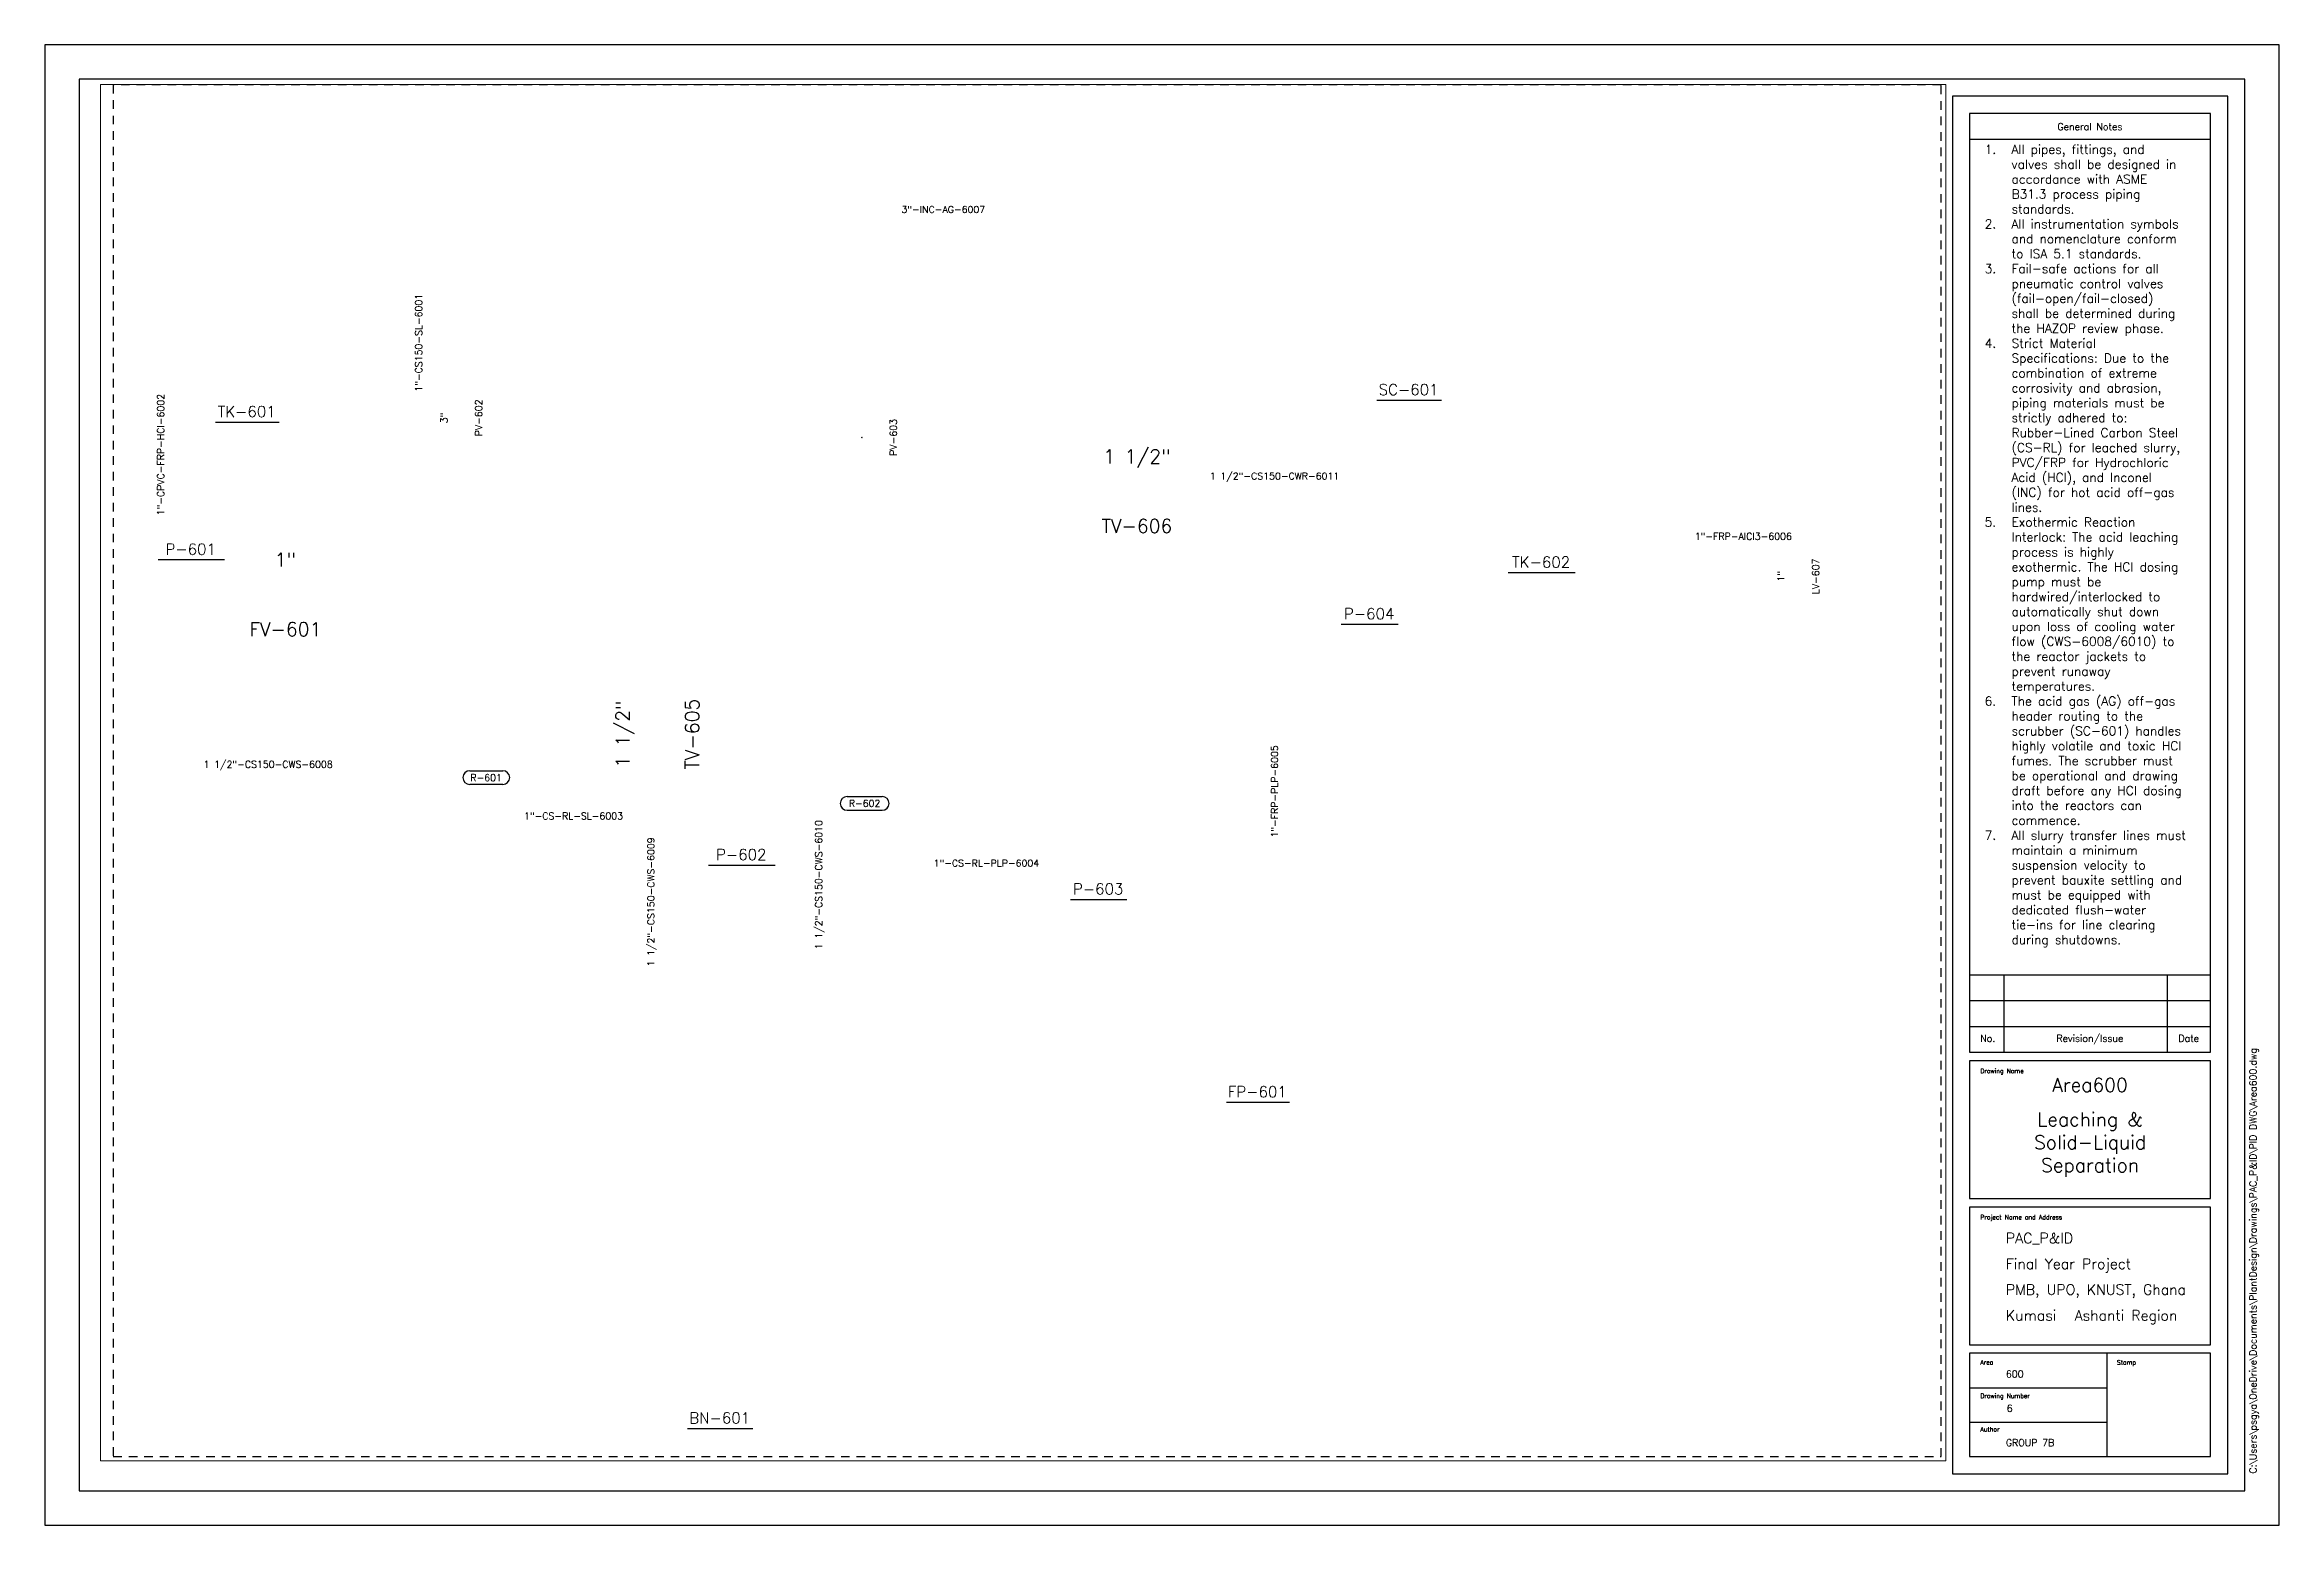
# Paper-space layout 'PID ANSI D Title Block' of a CAD drawing. Header units: inches. Extents: x 0 to 32.5, y 0 to 21.5.
# The model-space entities are those that its viewports show. They can reach past a viewport. Long polylines and large blocks are cut down to what shows.
import ezdxf
from ezdxf.enums import TextEntityAlignment as Align

# ---------------------------------------------------------------- set-up
doc = ezdxf.new("R2010")
doc.units = ezdxf.units.IN
doc.header["$MEASUREMENT"] = 0
doc.linetypes.add('HIDDEN2', pattern=[0.1875, 0.125, -0.0625])
doc.layers.get('0').update_dxf_attribs({"color": 250})
doc.layers.add('no plot', color=41, linetype='HIDDEN2', plot=False)
doc.layers.add('Text', color=7, linetype='Continuous')
doc.layers.add('Title Block', color=7, linetype='Continuous')
doc.styles.add('Roman', font='romans')
doc.styles.get("Standard").update_dxf_attribs({"font": 'romans.shx', "height": 0.1})

# ---------------------------------------------------------------- blocks, each defined once
blk = doc.blocks.new('PID ANSI D titleblock')
for p, q in [((32.473, 21.518), (0, 21.518)), ((0, 21.518), (0, 0)), ((32.473, 0), (32.473, 21.518)), ((31.973, 21.018), (0.5, 21.018)), ((0.5, 21.018), (0.5, 0.5)), ((31.973, 0.5), (31.973, 21.018)), ((31.723, 20.768), (27.723, 20.768)), ((27.723, 20.768), (27.723, 0.75)), ((31.473, 20.518), (27.973, 20.518)), ((27.973, 20.518), (27.973, 6.875)), ((31.473, 6.875), (31.473, 20.518)), ((31.723, 0.75), (31.723, 20.768)), ((27.973, 20.143), (31.473, 20.143)), ((27.973, 8), (31.473, 8)), ((28.473, 6.875), (28.473, 8)), ((30.848, 6.875), (30.848, 8)), ((27.973, 7.625), (31.473, 7.625)), ((27.973, 7.25), (31.473, 7.25)), ((27.973, 6.875), (31.473, 6.875)), ((31.473, 6.75), (27.973, 6.75)), ((27.973, 6.75), (27.973, 4.75)), ((31.473, 4.75), (31.473, 6.75)), ((27.973, 4.75), (31.473, 4.75)), ((31.473, 4.625), (27.973, 4.625)), ((27.973, 4.625), (27.973, 2.625)), ((31.473, 2.625), (31.473, 4.625)), ((27.973, 2.625), (31.473, 2.625)), ((31.473, 2.5), (27.973, 2.5)), ((27.973, 2.5), (27.973, 1)), ((29.973, 1), (29.973, 2.5)), ((31.473, 1), (31.473, 2.5)), ((27.973, 2), (29.973, 2)), ((27.973, 1.5), (29.973, 1.5)), ((27.973, 1), (31.473, 1)), ((27.723, 0.75), (31.723, 0.75)), ((0.5, 0.5), (31.973, 0.5)), ((0, 0), (32.473, 0))]:
    blk.add_line(p, q)
at = {"style": 'Roman'}
for s, p in [('General Notes', (29.721, 20.326)), ('Revision/Issue', (29.721, 7.078)), ('No.', (28.237, 7.078)), ('Date', (31.157, 7.078))]:
    blk.add_text(s, height=0.1, dxfattribs=at).set_placement(p, align=Align.MIDDLE_CENTER)
for s, p in [('Drawing Name', (28.129, 6.571)), ('Project Name and Address', (28.129, 4.446)), ('Area', (28.129, 2.335)), ('Stamp', (30.113, 2.335)), ('Drawing Number', (28.129, 1.849)), ('Author', (28.129, 1.363))]:
    blk.add_text(s, height=0.065, dxfattribs=at).set_placement(p)
blk = doc.blocks.new('*U7')
at = {"color": 0, "linetype": 'ByBlock', "lineweight": -2}
for p, q in [((-0.259, 0.093), (-0.021, 0.093)), ((-0.021, 0.093), (0.222, 0.093)), ((0.222, -0.108), (-0.259, -0.108))]:
    blk.add_line(p, q, dxfattribs=at)
for centre, start, end in [((-0.259, -0.007), 90, 270), ((0.222, -0.007), 270, 90)]:
    blk.add_arc(centre, 0.1, start, end, dxfattribs=at)
blk.add_attdef('#(TargetObject.Tag)', text='', height=0.1, dxfattribs=at).set_placement((-0.02, -0.057), align=Align.CENTER)
blk = doc.blocks.new('*U8')
at = {"color": 0, "linetype": 'ByBlock', "lineweight": -2}
for p, q in [((-0.275, 0.093), (-0.021, 0.093)), ((-0.021, 0.093), (0.237, 0.093)), ((0.237, -0.108), (-0.275, -0.108))]:
    blk.add_line(p, q, dxfattribs=at)
for centre, start, end in [((-0.275, -0.007), 90, 270), ((0.237, -0.007), 270, 90)]:
    blk.add_arc(centre, 0.1, start, end, dxfattribs=at)
blk.add_attdef('#(TargetObject.Tag)', text='', height=0.1, dxfattribs=at).set_placement((-0.02, -0.057), align=Align.CENTER)
blk = doc.blocks.new('*U89')
at = {"color": 0, "linetype": 'ByBlock', "lineweight": -3}
blk.add_line((-0.475, -0.152), (0.491, -0.152), dxfattribs=at)
at = {"color": 0, "linetype": 'ByBlock', "lineweight": -2}
blk.add_attdef('#(Equipment.Tag)', text='', height=0.16, dxfattribs=at).set_placement((0, 0), align=Align.MIDDLE)
blk = doc.blocks.new('*U15')
at = {"color": 0, "linetype": 'ByBlock', "lineweight": -3}
blk.add_line((-0.401, -0.152), (0.418, -0.152), dxfattribs=at)
at = {"color": 0, "linetype": 'ByBlock', "lineweight": -2}
blk.add_attdef('#(Equipment.Tag)', text='', height=0.16, dxfattribs=at).set_placement((0, 0), align=Align.MIDDLE)
blk = doc.blocks.new('*U17')
at = {"color": 0, "linetype": 'ByBlock', "lineweight": -3}
blk.add_line((-0.455, -0.152), (0.471, -0.152), dxfattribs=at)
at = {"color": 0, "linetype": 'ByBlock', "lineweight": -2}
blk.add_attdef('#(Equipment.Tag)', text='', height=0.16, dxfattribs=at).set_placement((0, 0), align=Align.MIDDLE)
blk = doc.blocks.new('*U20')
at = {"color": 0, "linetype": 'ByBlock', "lineweight": -3}
blk.add_line((-0.463, -0.152), (0.479, -0.152), dxfattribs=at)
at = {"color": 0, "linetype": 'ByBlock', "lineweight": -2}
blk.add_attdef('#(Equipment.Tag)', text='', height=0.16, dxfattribs=at).set_placement((0, 0), align=Align.MIDDLE)
blk = doc.blocks.new('*U24')
at = {"color": 0, "linetype": 'ByBlock', "lineweight": -3}
blk.add_line((-0.45, -0.152), (0.467, -0.152), dxfattribs=at)
at = {"color": 0, "linetype": 'ByBlock', "lineweight": -2}
blk.add_attdef('#(Equipment.Tag)', text='', height=0.16, dxfattribs=at).set_placement((0, 0), align=Align.MIDDLE)
blk = doc.blocks.new('*U27')
at = {"color": 0, "linetype": 'ByBlock', "lineweight": -3}
blk.add_line((-0.467, -0.152), (0.483, -0.152), dxfattribs=at)
at = {"color": 0, "linetype": 'ByBlock', "lineweight": -2}
blk.add_attdef('#(Equipment.Tag)', text='', height=0.16, dxfattribs=at).set_placement((0, 0), align=Align.MIDDLE)
blk = doc.blocks.new('*U29')
at = {"color": 0, "linetype": 'ByBlock', "lineweight": -3}
blk.add_line((-0.479, -0.152), (0.496, -0.152), dxfattribs=at)
at = {"color": 0, "linetype": 'ByBlock', "lineweight": -2}
blk.add_attdef('#(Equipment.Tag)', text='', height=0.16, dxfattribs=at).set_placement((0, 0), align=Align.MIDDLE)
blk = doc.blocks.new('Valve Label_block')
at = {"color": 0, "linetype": 'ByBlock', "lineweight": -2}
blk.add_attdef('#(TargetObject.Size)', text='', height=0.1, dxfattribs=at).set_placement((0, 0.1875), align=Align.BOTTOM_CENTER)
blk.add_attdef('#(TargetObject.Tag)', text='', height=0.1, dxfattribs=at).set_placement((0, -0.1875), align=Align.TOP_CENTER)
blk = doc.blocks.new('*U90')
at = {"color": 0, "linetype": 'ByBlock', "lineweight": -3}
blk.add_line((-0.405, -0.152), (0.422, -0.152), dxfattribs=at)
at = {"color": 0, "linetype": 'ByBlock', "lineweight": -2}
blk.add_attdef('#(Equipment.Tag)', text='', height=0.16, dxfattribs=at).set_placement((0, 0), align=Align.MIDDLE)
blk = doc.blocks.new('Pipeline Tag_block')
at = {"color": 0, "linetype": 'ByBlock', "lineweight": -2}
blk.add_attdef('#(TargetObject.Tag)', text='', height=0.1, dxfattribs=at).set_placement((0, 0), align=Align.MIDDLE_CENTER)

msp = doc.modelspace()

# ---------------------------------------------------------------- linework, layer by layer
at = {"layer": 'no plot'}
msp.add_lwpolyline([(0, 0), (26.562, 0), (26.562, 19.938), (0, 19.938)], close=True, dxfattribs=at)

# ---------------------------------------------------------------- block references
at = {"layer": 'Text'}
for name, p, values in [('Pipeline Tag_block', (12.062, 18.125), {'#(TargetObject.Tag)': '3"-INC-AG-6007'}), ('*U17', (1.938, 15.188), {'#(Equipment.Tag)': 'TK-601'}), ('*U20', (18.823, 15.507), {'#(Equipment.Tag)': 'SC-601'}), ('Pipeline Tag_block', (16.875, 14.25), {'#(TargetObject.Tag)': '1 1/2"-CS150-CWR-6011'}), ('Pipeline Tag_block', (23.688, 13.375), {'#(TargetObject.Tag)': '1"-FRP-AlCl3-6006'}), ('*U89', (1.125, 13.188), {'#(Equipment.Tag)': 'P-601'}), ('*U29', (20.75, 13), {'#(Equipment.Tag)': 'TK-602'}), ('*U90', (18.25, 12.25), {'#(Equipment.Tag)': 'P-604'}), ('Pipeline Tag_block', (2.25, 10.062), {'#(TargetObject.Tag)': '1 1/2"-CS150-CWS-6008'}), ('*U7', (5.438, 9.875), {'#(TargetObject.Tag)': 'R-601'}), ('*U8', (10.938, 9.5), {'#(TargetObject.Tag)': 'R-602'}), ('Pipeline Tag_block', (6.688, 9.312), {'#(TargetObject.Tag)': '1"-CS-RL-SL-6003'}), ('*U89', (9.125, 8.75), {'#(Equipment.Tag)': 'P-602'}), ('Pipeline Tag_block', (12.688, 8.625), {'#(TargetObject.Tag)': '1"-CS-RL-PLP-6004'}), ('*U15', (14.312, 8.25), {'#(Equipment.Tag)': 'P-603'}), ('*U24', (16.625, 5.303), {'#(Equipment.Tag)': 'FP-601'}), ('*U27', (8.812, 0.562), {'#(Equipment.Tag)': 'BN-601'})]:
    msp.add_blockref(name, p, dxfattribs=at).add_auto_attribs(values)
at = {"layer": 'Text', "rotation": 90}
for name, p, values in [('Pipeline Tag_block', (4.438, 16.188), {'#(TargetObject.Tag)': '1"-CS150-SL-6001'}), ('Pipeline Tag_block', (0.688, 14.562), {'#(TargetObject.Tag)': '1"-CPVC-FRP-HCl-6002'}), ('Valve Label_block', (5.072, 15.096), {'#(TargetObject.Size)': '3"', '#(TargetObject.Tag)': 'PV-602'}), ('Valve Label_block', (11.098, 14.812), {'#(TargetObject.Size)': '.', '#(TargetObject.Tag)': 'PV-603'}), ('Valve Label_block', (24.5, 12.793), {'#(TargetObject.Size)': '1"', '#(TargetObject.Tag)': 'LV-607'}), ('Pipeline Tag_block', (16.875, 9.668), {'#(TargetObject.Tag)': '1"-FRP-PLP-6005'}), ('Pipeline Tag_block', (10.25, 8.312), {'#(TargetObject.Tag)': '1 1/2"-CS150-CWS-6010'}), ('Pipeline Tag_block', (7.812, 8.062), {'#(TargetObject.Tag)': '1 1/2"-CS150-CWS-6009'})]:
    msp.add_blockref(name, p, dxfattribs=at).add_auto_attribs(values)
at = {"layer": 'Text', "xscale": 2, "yscale": 2}
for p, values in [((14.875, 14), {'#(TargetObject.Size)': '1 1/2"', '#(TargetObject.Tag)': 'TV-606'}), ((2.5, 12.5), {'#(TargetObject.Size)': '1"', '#(TargetObject.Tag)': 'FV-601'})]:
    msp.add_blockref('Valve Label_block', p, dxfattribs=at).add_auto_attribs(values)
at = {"layer": 'Text'}
ref = msp.add_blockref('Valve Label_block', (7.938, 10.5), dxfattribs=dict(at, xscale=2, yscale=2, rotation=90))
ref.add_attrib('#(TargetObject.Size)', '1 1/2"', dxfattribs={"layer": '0', "color": 0, "linetype": 'ByBlock', "lineweight": -2, "height": 0.2, "rotation": 90, "oblique": 360}).set_placement((7.562, 10.5), align=Align.BOTTOM_CENTER)
ref.add_attrib('#(TargetObject.Tag)', 'TV-605', dxfattribs={"layer": '0', "color": 0, "linetype": 'ByBlock', "lineweight": -2, "height": 0.2, "rotation": 90, "oblique": 360}).set_placement((8.312, 10.5), align=Align.TOP_CENTER)

psp = doc.layouts.new('PID ANSI D Title Block')

# ---------------------------------------------------------------- block references
at = {"layer": 'Title Block'}
psp.add_blockref('PID ANSI D titleblock', (0, 0), dxfattribs=at)

# ---------------------------------------------------------------- texts
at = {"insert": (28.062, 20.062), "char_height": 0.13, "attachment_point": 1}
psp.add_mtext_dynamic_manual_height_columns('\\pxi-3,l4,t4;1.^IAll pipes, fittings, and valves shall be designed in accordance with ASME B31.3 process piping standards.\\P2.^IAll instrumentation symbols and nomenclature conform to ISA 5.1 standards.\\P3.^IFail-safe actions for all pneumatic control valves (fail-open/fail-closed) shall be determined during the HAZOP review phase.\\P4.^IStrict Material Specifications: Due to the combination of extreme corrosivity and abrasion, piping materials must be strictly adhered to: Rubber-Lined Carbon Steel (CS-RL) for leached slurry, PVC/FRP for Hydrochloric Acid (HCl), and Inconel (INC) for hot acid off-gas lines.\\P5.^IExothermic Reaction Interlock: The acid leaching process is highly exothermic. The HCl dosing pump must be hardwired/interlocked to automatically shut down upon loss of cooling water flow (CWS-6008/6010) to the reactor jackets to prevent runaway temperatures.\\P6.^IThe acid gas (AG) off-gas header routing to the scrubber (SC-601) handles highly volatile and toxic HCl fumes. The scrubber must be operational and drawing draft before any HCl dosing into the reactors can commence.\\P7.^IAll slurry transfer lines must maintain a minimum suspension velocity to prevent bauxite settling and must be equipped with dedicated flush-water tie-ins for line clearing during shutdowns.', width=3.3125, gutter_width=0.5, heights=[0], dxfattribs=at)
at = {"layer": 'Title Block', "insert": (32.041, 0.752), "char_height": 0.1, "attachment_point": 1, "rotation": 90}
psp.add_mtext('C:\\\\Users\\\\psgya\\\\OneDrive\\\\Documents\\\\PlantDesign\\\\Drawings\\\\PAC_P&ID\\\\PID DWG\\\\Area600.dwg', dxfattribs=at)
at = {"layer": 'Title Block'}
for s, insert, char_height, attachment_point in [('Area600', (29.723, 6.5), 0.2, 2), ('PAC_P&ID', (28.5, 4.25), 0.15, 1), ('Final Year Project', (28.5, 3.875), 0.15, 1), ('PMB, UPO, KNUST, Ghana', (28.5, 3.5), 0.15, 1), ('Kumasi', (28.5, 3.125), 0.15, 1), ('Ashanti Region', (29.5, 3.125), 0.15, 1), ('600', (28.5, 2.25), 0.1, 1), ('6', (28.513, 1.75), 0.1, 1), ('GROUP 7B', (28.5, 1.25), 0.1, 1)]:
    psp.add_mtext(s, dxfattribs=dict(at, insert=insert, char_height=char_height, attachment_point=attachment_point))
at = {"layer": 'Title Block', "insert": (29.723, 6), "char_height": 0.2, "width": 3.30274, "attachment_point": 2}
psp.add_mtext('Leaching & Solid-Liquid Separation', dxfattribs=at)

# ---------------------------------------------------------------- viewports
at = {"layer": '0', "color": 2, "view_target_point": (13.222, 9.94)}
psp.add_viewport(center=(14.219, 10.938), size=(26.812, 20), view_center_point=(0, 0), view_height=20, dxfattribs=at)

doc.saveas('drawing.dxf')
